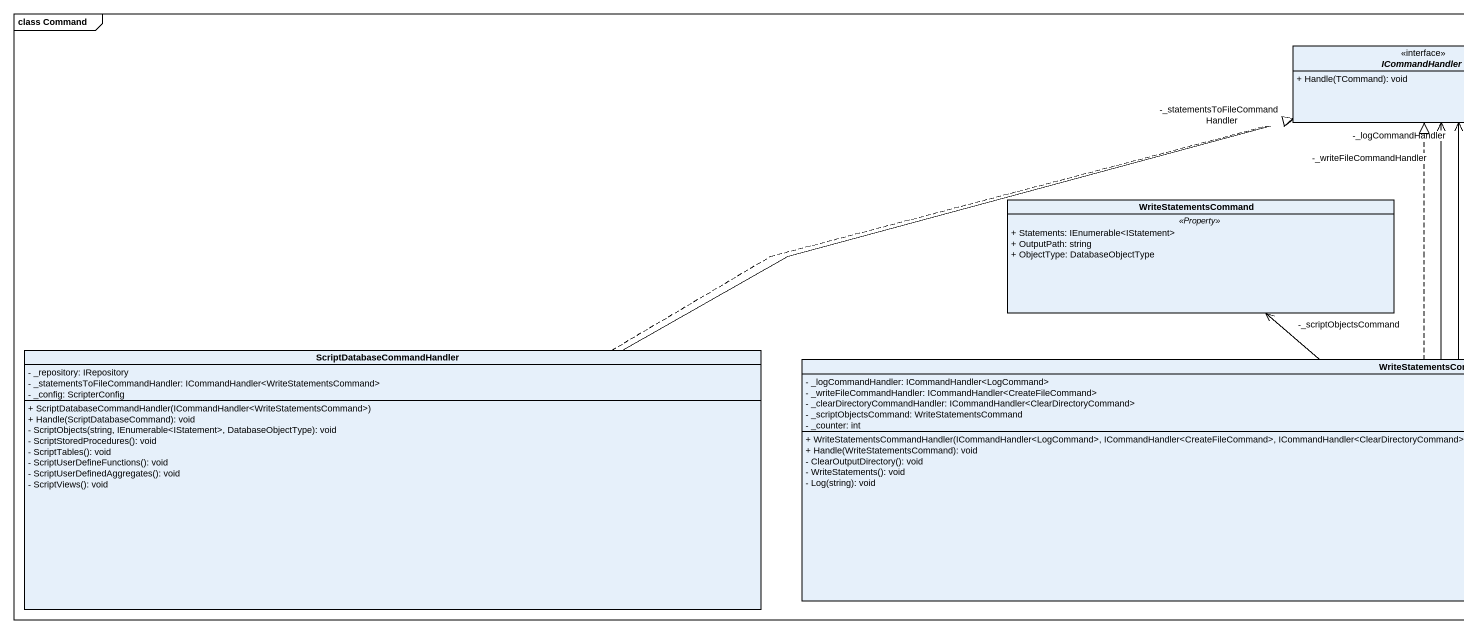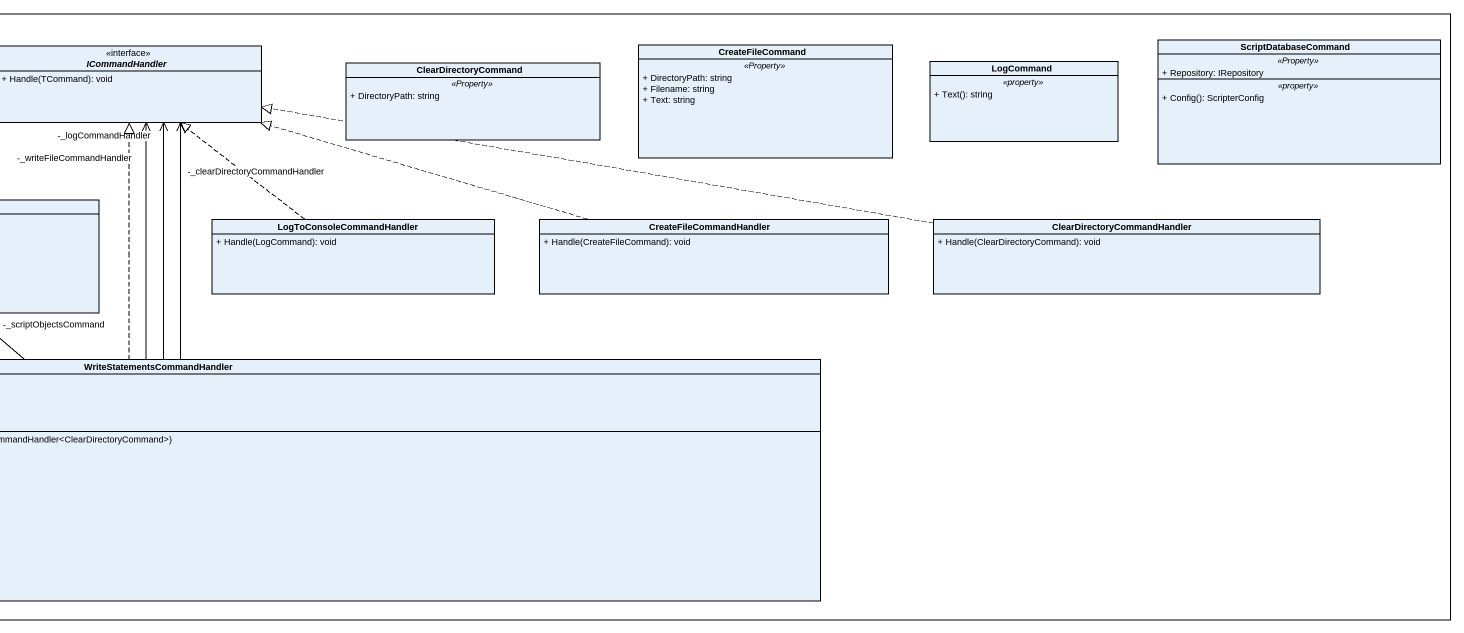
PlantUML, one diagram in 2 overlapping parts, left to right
@startuml
mainframe class Command
hide circle
hide empty members
skinparam classAttributeIconSize 0
interface ICommandHandler <<interface>> {
  + Handle(TCommand): void
}
class ClearDirectoryCommand {
  .. <<Property>> ..
  + DirectoryPath: string
}
class CreateFileCommand {
  .. <<Property>> ..
  + DirectoryPath: string
  + Filename: string
  + Text: string
}
class LogCommand {
  .. <<property>> ..
  + Text(): string
}
class ScriptDatabaseCommand {
  .. <<Property>> ..
  + Repository: IRepository
  .. <<property>> ..
  + Config(): ScripterConfig
}
class WriteStatementsCommand {
  .. <<Property>> ..
  + Statements: IEnumerable<IStatement>
  + OutputPath: string
  + ObjectType: DatabaseObjectType
}
class LogToConsoleCommandHandler {
  + Handle(LogCommand): void
}
class CreateFileCommandHandler {
  + Handle(CreateFileCommand): void
}
class ClearDirectoryCommandHandler {
  + Handle(ClearDirectoryCommand): void
}
class ScriptDatabaseCommandHandler {
  - _repository: IRepository
  - _statementsToFileCommandHandler: ICommandHandler<WriteStatementsCommand>
  - _config: ScripterConfig
  + ScriptDatabaseCommandHandler(ICommandHandler<WriteStatementsCommand>)
  + Handle(ScriptDatabaseCommand): void
  - ScriptObjects(string, IEnumerable<IStatement>, DatabaseObjectType): void
  - ScriptStoredProcedures(): void
  - ScriptTables(): void
  - ScriptUserDefineFunctions(): void
  - ScriptUserDefinedAggregates(): void
  - ScriptViews(): void
}
class "WriteStatementsCommandHandler" as WriteStatementsCommandHandle {
  - _logCommandHandler: ICommandHandler<LogCommand>
  - _writeFileCommandHandler: ICommandHandler<CreateFileCommand>
  - _clearDirectoryCommandHandler: ICommandHandler<ClearDirectoryCommand>
  - _scriptObjectsCommand: WriteStatementsCommand
  - _counter: int
  + WriteStatementsCommandHandler(ICommandHandler<LogCommand>, ICommandHandler<CreateFileCommand>, ICommandHandler<ClearDirectoryCommand>)
  + Handle(WriteStatementsCommand): void
  - ClearOutputDirectory(): void
  - WriteStatements(): void
  - Log(string): void
}
LogToConsoleCommandHandler .up.|> ICommandHandler
CreateFileCommandHandler .left.|> ICommandHandler
ClearDirectoryCommandHandler .left.|> ICommandHandler
ScriptDatabaseCommandHandler -right-> "-_statementsToFileCommandHandler" ICommandHandler
ScriptDatabaseCommandHandler .right.|> ICommandHandler
WriteStatementsCommandHandle -up-> "-_clearDirectoryCommandHandler" ICommandHandler
WriteStatementsCommandHandle -up-> "-_logCommandHandler" ICommandHandler
WriteStatementsCommandHandle -up-> "-_writeFileCommandHandler" ICommandHandler
WriteStatementsCommandHandle .up.|> ICommandHandler
WriteStatementsCommandHandle -up-> "-_scriptObjectsCommand" WriteStatementsCommand
@enduml
